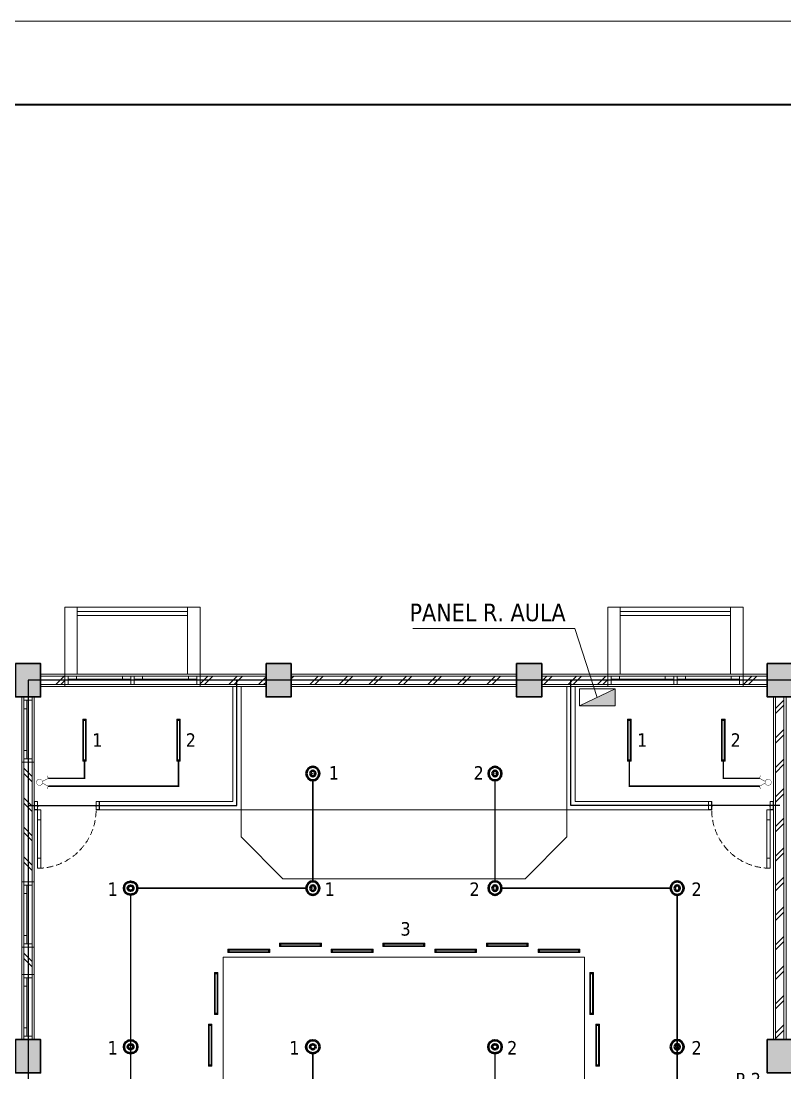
# Model space of a CAD drawing. Header units: millimetres. Extents: x -17012 to 17775, y -5570 to 5430.
# Drawn here: x -15306 to -13477, y 2912 to 5430 of the extents above; entities that cross this region are included whole.
import ezdxf
from ezdxf.enums import TextEntityAlignment as Align

# ---------------------------------------------------------------- set-up
doc = ezdxf.new("R2010")
doc.units = ezdxf.units.MM
doc.linetypes.add('DASHED2', pattern=[0.375, 0.25, -0.125])
doc.linetypes.add('HIDDEN', pattern=[0.375, 0.25, -0.125])
for name, color, linetype, lineweight in [('ars', 11, 'Continuous', 5), ('dinding', 5, 'Continuous', 15), ('GRS KOP', 1, 'Continuous', 35), ('HACH', 252, 'Continuous', 0), ('kabel', 1, 'Continuous', 50), ('KOLOM', 1, 'Continuous', 30), ('kop', 7, 'Continuous', 20), ('kus', 63, 'Continuous', 15), ('LAMPU-LISTRIK', 22, 'Continuous', 0), ('lan', 7, 'Continuous', 15), ('Notasi', 2, 'Continuous', 20), ('PARTISI', 190, 'Continuous', 9), ('sol kol', 8, 'Continuous', 0), ('tem', 5, 'Continuous', 20)]:
    doc.layers.add(name, color=color, linetype=linetype, lineweight=lineweight)
doc.layers.add('as', color=1, linetype='Continuous', plot=False)
doc.layers.add('D1', color=1, linetype='Continuous')
doc.layers.add('potongan', color=210, linetype='Continuous')
doc.styles.add('BARU', font='complex.shx')
doc.styles.get("Standard").update_dxf_attribs({"font": 'arial.ttf'})
doc.styles.add('tahoma', font='tahoma.ttf')

# ---------------------------------------------------------------- blocks, each defined once
blk = doc.blocks.new('P 70')
at = {"linetype": 'HIDDEN', "ltscale": 0.3}
blk.add_lwpolyline([(-0.74, 0.1, -0.414214), (-0.04, 0.8, -1.303225)], format="xyb", dxfattribs=at)
for points in [[(-0.04, 0.8), (-0.08, 0.8), (-0.08, 0.68), (-0.04, 0.68)], [(-0.04, 0.68), (-0.08, 0.68), (-0.08, 0.22), (-0.04, 0.22)], [(-0.04, 0.1), (-0.08, 0.1), (-0.08, 0.22), (-0.04, 0.22)], [(-0.735, 0.06), (-0.74, 0.06), (-0.74, 0.061), (-0.74, 0.1), (-0.78, 0.1), (-0.78, 0), (-0.74, 0), (-0.74, 0.056), (-0.735, 0.058)], [(-0.742, 0.002), (-0.778, 0.002), (-0.778, 0.098), (-0.742, 0.098)], [(-0.045, 0.06), (-0.04, 0.06), (-0.04, 0.061), (-0.04, 0.1), (0, 0.1), (0, 0), (-0.04, 0), (-0.04, 0.056), (-0.045, 0.058)], [(-0.038, 0.002), (-0.002, 0.002), (-0.002, 0.098), (-0.038, 0.098)]]:
    blk.add_lwpolyline(points, close=True)
blk = doc.blocks.new('K1')
at = {"layer": 'KOLOM'}
blk.add_lwpolyline([(0.2, 0.15), (-0.2, 0.15), (-0.2, -0.15), (0.2, -0.15), (0.2, 0.15)], dxfattribs=at)
blk = doc.blocks.new('RVG2E')
at = {"layer": 'LAMPU-LISTRIK', "color": 60, "ltscale": 2}
for p, q in [((916780.2, 336533.6), (916780.2, 336525.3)), ((916780.2, 336533.6), (916781.4, 336533.6)), ((916781.4, 336525.3), (916780.2, 336525.3)), ((916781.4, 336533.6), (916781.4, 336525.3)), ((916782.6, 336530.8), (916781.4, 336530.8)), ((916782.6, 336530.5), (916781.4, 336530.5)), ((916782.6, 336528.8), (916781.4, 336528.8)), ((916782.6, 336528.5), (916781.4, 336528.5)), ((916782.6, 336531.2), (916782.6, 336528.1)), ((916783.2, 336531.9), (916877.4, 336531.9)), ((916783.2, 336527.4), (916877.4, 336527.4)), ((916783.4, 336531.9), (916783.4, 336527.4)), ((916877.3, 336531.9), (916877.3, 336527.4)), ((916878.1, 336531.2), (916878.1, 336528.1)), ((916878.1, 336530.8), (916879.3, 336530.8)), ((916878.1, 336530.5), (916879.3, 336530.5)), ((916878.1, 336528.8), (916879.3, 336528.8)), ((916878.1, 336528.5), (916879.3, 336528.5)), ((916879.3, 336533.6), (916879.3, 336525.3)), ((916880.4, 336533.6), (916879.3, 336533.6)), ((916879.3, 336525.3), (916880.4, 336525.3)), ((916880.4, 336533.6), (916880.4, 336525.3))]:
    blk.add_line(p, q, dxfattribs=at)
at = {"layer": 'LAMPU-LISTRIK', "color": 60}
for p, q in [((916879.3, 336533.6), (916781.4, 336533.6)), ((916879.3, 336525.3), (916781.4, 336525.3))]:
    blk.add_line(p, q, dxfattribs=at)
at = {"layer": 'LAMPU-LISTRIK', "color": 60, "ltscale": 2}
for centre, major_axis, start_param, end_param in [((916783.2, 336531.2), (-0.479, 0.479), -0.785398, 0.785398), ((916783.2, 336528.1), (-0.479, 0.479), 0.785398, 2.356194), ((916877.4, 336531.2), (0.479, 0.479), 5.497787, 7.068583), ((916877.4, 336528.1), (0.479, 0.479), 3.926991, 5.497787)]:
    blk.add_ellipse(centre, major_axis=major_axis, ratio=1, start_param=start_param, end_param=end_param, dxfattribs=at)
blk = doc.blocks.new('RV2')
at = {"layer": 'kabel', "color": 2, "linetype": 'Continuous'}
for radius in [15.9, 6.34]:
    blk.add_circle((936836.5, 350587.4), radius, dxfattribs=at)
blk = doc.blocks.new('GEH')
at = {"layer": 'D1', "color": 60, "const_width": 8.16}
for points in [[(2070636, -300082), (2070659, -299965)], [(2070659, -299965), (2070712, -299965)]]:
    blk.add_lwpolyline(points, dxfattribs=at)
at = {"layer": 'D1', "color": 60, "const_width": 6.12}
for points in [[(2070579, -300138, -0.991808), (2070694, -300139)], [(2070579, -300139, 0.991808), (2070694, -300138)]]:
    blk.add_lwpolyline(points, format="xyb", dxfattribs=at)
blk = doc.blocks.new('kop')
at = {"layer": 'GRS KOP'}
blk.add_lwpolyline([(1, 54), (83, 54), (83, 1), (1, 1)], close=True, dxfattribs=at)
at = {"layer": 'kop', "color": 7}
blk.add_line((84, 55), (0, 55), dxfattribs=at)
at = {"layer": 'kop', "style": 'BARU', "flags": 4}
for p, height in [((73.8, 5.4), 0.35), ((80.303, 5.382), 0.25), ((73.8, 4.9), 0.35), ((80.303, 4.882), 0.25), ((73.8, 4.4), 0.35), ((80.303, 4.382), 0.25)]:
    blk.add_attdef('-', p, '', height=height, dxfattribs=at)
at = {"layer": 'kop', "flags": 4}
for tag, p in [('AR-00', (78.057, 2.648)), ('00', (81.238, 2.647))]:
    blk.add_attdef(tag, text='', height=0.35, dxfattribs=at).set_placement(p, align=Align.MIDDLE)

msp = doc.modelspace()

# ---------------------------------------------------------------- hatches: boundary and pattern name
at = {"layer": 'ars'}
h = msp.add_hatch(dxfattribs=at)
h.set_pattern_fill('TEMBOK', color=256, scale=50)
h.set_pattern_definition([(45, (-15767.706, 2236.834), (-35.3553, 35.3553), []), (45, (-15755.206, 2236.834), (-35.3553, 35.3553), [])])
h.paths.add_polyline_path([(-15259.7, 3861.8), (-15201.7, 3861.8), (-15201.7, 3841.8), (-15259.7, 3841.8)])
h = msp.add_hatch(dxfattribs=at)
h.set_pattern_fill('TEMBOK', color=256, scale=50)
h.set_pattern_definition([(45, (-15423.706, 2236.834), (-35.3553, 35.3553), []), (45, (-15411.206, 2236.834), (-35.3553, 35.3553), [])])
h.paths.add_polyline_path([(-14877.7, 3861.8), (-14719.7, 3861.8), (-14719.7, 3841.8), (-14877.7, 3841.8)])
h = msp.add_hatch(dxfattribs=at)
h.set_pattern_fill('TEMBOK', color=256, scale=50)
h.set_pattern_definition([(45, (-13089.706, 1336.834), (-35.3553, 35.3553), []), (45, (-13077.206, 1336.834), (-35.3553, 35.3553), [])])
h.paths.add_polyline_path([(-14119.7, 3861.8), (-14659.7, 3861.8), (-14659.7, 3841.8), (-14119.7, 3841.8)])
h = msp.add_hatch(dxfattribs=at)
h.set_pattern_fill('TEMBOK', color=256, scale=50)
h.set_pattern_definition([(45, (-14611.706, 2236.834), (-35.3553, 35.3553), []), (45, (-14599.206, 2236.834), (-35.3553, 35.3553), [])])
h.paths.add_polyline_path([(-14059.7, 3861.8), (-13901.7, 3861.8), (-13901.7, 3841.8), (-14059.7, 3841.8)])
h = msp.add_hatch(dxfattribs=at)
h.set_pattern_fill('TEMBOK', color=256, scale=50)
h.set_pattern_definition([(45, (-14191.706, 2236.834), (-35.3553, 35.3553), []), (45, (-14179.206, 2236.834), (-35.3553, 35.3553), [])])
h.paths.add_polyline_path([(-13577.7, 3861.8), (-13519.7, 3861.8), (-13519.7, 3841.8), (-13577.7, 3841.8)])
h = msp.add_hatch(dxfattribs=at)
h.set_pattern_fill('TEMBOK', color=256, scale=50)
h.set_pattern_definition([(45, (-13189.706, 1336.834), (-35.3553, 35.3553), []), (45, (-13177.206, 1336.834), (-35.3553, 35.3553), [])])
h.paths.add_polyline_path([(-13479.7, 2991.8), (-13479.7, 3811.8), (-13499.7, 3811.8), (-13499.7, 2991.8)])
h = msp.add_hatch(dxfattribs=at)
h.set_pattern_fill('TEMBOK', color=256, scale=50, angle=-90)
h.set_pattern_definition([(315, (-15604.706, 4511.834), (35.3553, 35.3553), []), (315, (-15604.706, 4499.334), (35.3553, 35.3553), [])])
h.paths.add_polyline_path([(-15279.7, 3369.2), (-15279.7, 3655.8), (-15299.7, 3655.8), (-15299.7, 3369.2)])
h = msp.add_hatch(dxfattribs=at)
h.set_pattern_fill('TEMBOK', color=256, scale=50, angle=-90)
h.set_pattern_definition([(315, (-15604.706, 4069.167), (35.3553, 35.3553), []), (315, (-15604.706, 4056.667), (35.3553, 35.3553), [])])
h.paths.add_polyline_path([(-15279.7, 3147.8), (-15279.7, 3213.2), (-15299.7, 3213.2), (-15299.7, 3147.8)])
at = {"layer": 'kop'}
msp.add_hatch(color=4, dxfattribs=at).paths.add_polyline_path([(-13884.2, 3831), (-13969, 3790.6), (-13884.2, 3790.6)])
at = {"layer": 'sol kol'}
for points in [[(-15319.7, 3891.8), (-15319.7, 3811.8), (-15259.7, 3811.8), (-15259.7, 3891.8)], [(-14719.7, 3891.8), (-14719.7, 3811.8), (-14659.7, 3811.8), (-14659.7, 3891.8)], [(-14119.7, 3891.8), (-14119.7, 3811.8), (-14059.7, 3811.8), (-14059.7, 3891.8)], [(-13519.7, 3891.8), (-13519.7, 3811.8), (-13459.7, 3811.8), (-13459.7, 3891.8)], [(-15319.7, 2991.8), (-15319.7, 2911.8), (-15259.7, 2911.8), (-15259.7, 2991.8)], [(-13519.7, 2991.8), (-13519.7, 2911.8), (-13459.7, 2911.8), (-13459.7, 2991.8)]]:
    msp.add_hatch(color=256, dxfattribs=at).paths.add_polyline_path(points)

# ---------------------------------------------------------------- linework, layer by layer
at = {"layer": 'ars'}
for points in [[(-14907.7, 4016.8), (-15171.7, 4016.8)], [(-14907.7, 4006.8), (-15171.7, 4006.8)], [(-13607.7, 4016.8), (-13871.7, 4016.8)], [(-13607.7, 4006.8), (-13871.7, 4006.8)]]:
    msp.add_lwpolyline(points, dxfattribs=at)
for points in [[(-15259.7, 3861.8), (-15201.7, 3861.8), (-15201.7, 3841.8), (-15259.7, 3841.8)], [(-14877.7, 3861.8), (-14719.7, 3861.8), (-14719.7, 3841.8), (-14877.7, 3841.8)], [(-14119.7, 3861.8), (-14659.7, 3861.8), (-14659.7, 3841.8), (-14119.7, 3841.8)], [(-14059.7, 3861.8), (-13901.7, 3861.8), (-13901.7, 3841.8), (-14059.7, 3841.8)], [(-13577.7, 3861.8), (-13519.7, 3861.8), (-13519.7, 3841.8), (-13577.7, 3841.8)], [(-13479.7, 2991.8), (-13479.7, 3811.8), (-13499.7, 3811.8), (-13499.7, 2991.8)], [(-15279.7, 3369.2), (-15279.7, 3655.8), (-15299.7, 3655.8), (-15299.7, 3369.2)], [(-15279.7, 3147.8), (-15279.7, 3213.2), (-15299.7, 3213.2), (-15299.7, 3147.8)]]:
    msp.add_lwpolyline(points, close=True, dxfattribs=at)
at = {"layer": 'as'}
for p, q in [((-14789.7, 3551.8), (-14789.7, 3851.8)), ((-13989.7, 3551.8), (-13989.7, 3851.8)), ((-15289.7, 3551.8), (-14789.7, 3551.8)), ((-13489.7, 3551.8), (-13989.7, 3551.8))]:
    msp.add_line(p, q, dxfattribs=at)
for points in [[(-13489.7, 3851.8), (-15289.7, 3851.8)], [(-15289.7, 3851.8), (-15289.7, 1651.8)], [(-12689.7, 3851.8), (-13489.7, 3851.8)]]:
    msp.add_lwpolyline(points, dxfattribs=at)
at = {"layer": 'dinding'}
for points in [[(-15259.7, 3866.8), (-15201.7, 3866.8), (-15201.7, 3836.8), (-15259.7, 3836.8)], [(-14877.7, 3866.8), (-14719.7, 3866.8), (-14719.7, 3836.8), (-14877.7, 3836.8)], [(-14119.7, 3866.8), (-14659.7, 3866.8), (-14659.7, 3836.8), (-14119.7, 3836.8)], [(-14059.7, 3866.8), (-13901.7, 3866.8), (-13901.7, 3836.8), (-14059.7, 3836.8)], [(-13577.7, 3866.8), (-13519.7, 3866.8), (-13519.7, 3836.8), (-13577.7, 3836.8)], [(-13474.7, 2991.8), (-13474.7, 3811.8), (-13504.7, 3811.8), (-13504.7, 2991.8)], [(-15274.7, 3369.2), (-15274.7, 3655.8), (-15304.7, 3655.8), (-15304.7, 3369.2)], [(-15274.7, 3147.8), (-15274.7, 3213.2), (-15304.7, 3213.2), (-15304.7, 3147.8)]]:
    msp.add_lwpolyline(points, close=True, dxfattribs=at)
at = {"layer": 'HACH', "color": 6, "linetype": 'DASHED2', "ltscale": 90, "const_width": 3.5}
for points in [[(-15154.6, 3658.2), (-15154.6, 3617), (-15241.4, 3617)], [(-15241.4, 3598.3), (-14929.5, 3598.3), (-14929.5, 3658.2)], [(-13538, 3598.3), (-13850, 3598.3), (-13850, 3658.2)], [(-13624.8, 3658.2), (-13624.8, 3617), (-13538, 3617)], [(-14607.8, 3612.6), (-14607.8, 3370.1)], [(-14171.6, 3612.6), (-14171.6, 3370.1)], [(-14623.7, 3354.2), (-15028.1, 3354.2)], [(-14155.7, 3354.2), (-13751.3, 3354.2)], [(-15044, 3338.3), (-15044, 1851.3)], [(-13735.4, 3338.3), (-13735.4, 2231)], [(-14607.8, 2958.6), (-14607.8, 2044.8), (-13616, 2044.8), (-13616, 1870.1), (-13533.5, 1870.1)]]:
    msp.add_lwpolyline(points, dxfattribs=at)
msp.add_lwpolyline([(-14171.6, 2958.6), (-14171.6, 2087.9), (-13595.5, 2087.9), (-13595.5, 1890.5, 0.414214), (-13594.5, 1889.5), (-13533.5, 1889.5)], format="xyb", dxfattribs=at)
at = {"layer": 'kop', "color": 7}
msp.add_line((-212.5, 5429.8), (-17012.5, 5429.8), dxfattribs=at)
at = {"layer": 'kop', "color": 4}
msp.add_line((-13884.2, 3831), (-13969, 3790.6), dxfattribs=at)
msp.add_lwpolyline([(-13969, 3831), (-13884.2, 3831), (-13884.2, 3790.6), (-13969, 3790.6)], close=True, dxfattribs=at)
at = {"layer": 'kus'}
for p, q in [((-15193.7, 3861.8), (-15043.7, 3861.8)), ((-15193.7, 3854.8), (-15043.7, 3854.8)), ((-15173.7, 3854.8), (-15173.7, 3861.8)), ((-15063.7, 3854.8), (-15063.7, 3861.8)), ((-15035.7, 3861.8), (-14885.7, 3861.8)), ((-15035.7, 3854.8), (-14885.7, 3854.8)), ((-15015.7, 3854.8), (-15015.7, 3861.8)), ((-14905.7, 3854.8), (-14905.7, 3861.8)), ((-13893.7, 3861.8), (-13743.7, 3861.8)), ((-13893.7, 3854.8), (-13743.7, 3854.8)), ((-13873.7, 3854.8), (-13873.7, 3861.8)), ((-13763.7, 3854.8), (-13763.7, 3861.8)), ((-13735.7, 3861.8), (-13585.7, 3861.8)), ((-13735.7, 3854.8), (-13585.7, 3854.8)), ((-13715.7, 3854.8), (-13715.7, 3861.8)), ((-13605.7, 3854.8), (-13605.7, 3861.8)), ((-15193.7, 3841.8), (-15043.7, 3841.8)), ((-15035.7, 3841.8), (-14885.7, 3841.8)), ((-13893.7, 3841.8), (-13743.7, 3841.8)), ((-13735.7, 3841.8), (-13585.7, 3841.8)), ((-15299.7, 3663.8), (-15299.7, 3803.8)), ((-15292.7, 3663.8), (-15292.7, 3803.8)), ((-15279.7, 3663.8), (-15279.7, 3803.8)), ((-15292.7, 3783.8), (-15299.7, 3783.8)), ((-15292.7, 3683.8), (-15299.7, 3683.8)), ((-15299.7, 3221.2), (-15299.7, 3361.2)), ((-15292.7, 3221.2), (-15292.7, 3361.2)), ((-15279.7, 3221.2), (-15279.7, 3361.2)), ((-15292.7, 3341.2), (-15299.7, 3341.2)), ((-15292.7, 3241.2), (-15299.7, 3241.2)), ((-15299.7, 2999.8), (-15299.7, 3139.8)), ((-15292.7, 2999.8), (-15292.7, 3139.8)), ((-15279.7, 2999.8), (-15279.7, 3139.8)), ((-15292.7, 3119.8), (-15299.7, 3119.8)), ((-15292.7, 3019.8), (-15299.7, 3019.8))]:
    msp.add_line(p, q, dxfattribs=at)
for points in [[(-15201.7, 3861.8), (-15193.7, 3861.8), (-15193.7, 3841.8), (-15201.7, 3841.8)], [(-15043.7, 3861.8), (-15035.7, 3861.8), (-15035.7, 3841.8), (-15043.7, 3841.8)], [(-14885.7, 3861.8), (-14877.7, 3861.8), (-14877.7, 3841.8), (-14885.7, 3841.8)], [(-13901.7, 3861.8), (-13893.7, 3861.8), (-13893.7, 3841.8), (-13901.7, 3841.8)], [(-13743.7, 3861.8), (-13735.7, 3861.8), (-13735.7, 3841.8), (-13743.7, 3841.8)], [(-13585.7, 3861.8), (-13577.7, 3861.8), (-13577.7, 3841.8), (-13585.7, 3841.8)], [(-15299.7, 3803.8), (-15299.7, 3811.8), (-15279.7, 3811.8), (-15279.7, 3803.8)], [(-15299.7, 3655.8), (-15299.7, 3663.8), (-15279.7, 3663.8), (-15279.7, 3655.8)], [(-15299.7, 3361.2), (-15299.7, 3369.2), (-15279.7, 3369.2), (-15279.7, 3361.2)], [(-15299.7, 3213.2), (-15299.7, 3221.2), (-15279.7, 3221.2), (-15279.7, 3213.2)], [(-15299.7, 3139.8), (-15299.7, 3147.8), (-15279.7, 3147.8), (-15279.7, 3139.8)], [(-15299.7, 2991.8), (-15299.7, 2999.8), (-15279.7, 2999.8), (-15279.7, 2991.8)]]:
    msp.add_lwpolyline(points, close=True, dxfattribs=at)
at = {"layer": 'lan'}
for p, q in [((-15201.7, 3866.8), (-15201.7, 4026.8)), ((-15171.7, 3866.8), (-15171.7, 4026.8)), ((-14907.7, 3866.8), (-14907.7, 4026.8)), ((-14877.7, 3866.8), (-14877.7, 4026.8)), ((-13901.7, 3866.8), (-13901.7, 4026.8)), ((-13871.7, 3866.8), (-13871.7, 4026.8)), ((-13607.7, 3866.8), (-13607.7, 4026.8)), ((-13577.7, 3866.8), (-13577.7, 4026.8)), ((-13980.7, 3975.6), (-14368.3, 3975.6)), ((-13926.6, 3810.8), (-13980.7, 3975.6)), ((-14779.7, 3541.8), (-13999.7, 3541.8)), ((-13957.2, 3189.3), (-14822.2, 3189.3))]:
    msp.add_line(p, q, dxfattribs=at)
for points in [[(-14877.7, 4026.8), (-15201.7, 4026.8)], [(-13577.7, 4026.8), (-13901.7, 4026.8)]]:
    msp.add_lwpolyline(points, dxfattribs=at)
for points in [[(-15201.7, 3866.8), (-14877.7, 3866.8), (-14877.7, 3836.8), (-15201.7, 3836.8)], [(-13901.7, 3866.8), (-13577.7, 3866.8), (-13577.7, 3836.8), (-13901.7, 3836.8)], [(-15304.7, 3655.8), (-15304.7, 3811.8), (-15274.7, 3811.8), (-15274.7, 3655.8)], [(-15304.7, 3213.2), (-15304.7, 3369.2), (-15274.7, 3369.2), (-15274.7, 3213.2)], [(-15304.7, 2991.8), (-15304.7, 3147.8), (-15274.7, 3147.8), (-15274.7, 2991.8)]]:
    msp.add_lwpolyline(points, close=True, dxfattribs=at)
at = {"layer": 'lan', "color": 2}
msp.add_lwpolyline([(-14822.2, 2024.3), (-14822.2, 3189.3), (-13957.2, 3189.3), (-13957.2, 2024.3)], close=True, dxfattribs=at)
at = {"layer": 'lan'}
for p in [(-14607.8, 3628.5), (-14171.6, 3628.5), (-14607.8, 3354.2), (-14171.6, 3354.2)]:
    msp.add_point(p, dxfattribs=at)
at = {"layer": 'PARTISI'}
for points in [[(-14779.7, 3836.8), (-14779.7, 3541.8), (-15118.7, 3541.8), (-15118.7, 3561.8), (-14799.7, 3561.8), (-14799.7, 3836.8)], [(-13999.7, 3836.8), (-13999.7, 3541.8), (-13660.7, 3541.8), (-13660.7, 3561.8), (-13979.7, 3561.8), (-13979.7, 3836.8)]]:
    msp.add_lwpolyline(points, dxfattribs=at)
at = {"layer": 'tem'}
for p, q in [((-14779.7, 3476.8), (-14779.7, 3541.8)), ((-13999.7, 3541.8), (-13999.7, 3476.8)), ((-14779.7, 3476.8), (-14679.7, 3376.8)), ((-14099.7, 3376.8), (-13999.7, 3476.8)), ((-14099.7, 3376.8), (-14679.7, 3376.8))]:
    msp.add_line(p, q, dxfattribs=at)

# ---------------------------------------------------------------- block references
at = {"layer": 'D1', "yscale": 0.1299999998882413, "zscale": 0.13}
for p, xscale, rotation in [((100377.4, -242581.9), -0.1300000000543259, 286.9126866290295), ((100684.4, 249652.7), 0.1300000000529977, 253.0158337623336), ((-129156.8, -242581.9), 0.1300000000543259, 73.08731337097052), ((-129463.9, 249652.7), -0.1300000000547374, 106.9841662374322)]:
    msp.add_blockref('GEH', p, dxfattribs=dict(at, xscale=xscale, rotation=rotation))
at = {"layer": 'KOLOM', "xscale": 200, "yscale": 200, "zscale": 200, "rotation": 90}
for p in [(-15289.7, 3851.8), (-14689.7, 3851.8), (-14089.7, 3851.8), (-13489.7, 3851.8), (-15289.7, 2951.8), (-13489.7, 2951.8)]:
    msp.add_blockref('K1', p, dxfattribs=at)
at = {"layer": 'kop', "xscale": 200, "yscale": 200, "zscale": 200}
msp.add_blockref('kop', (-17012.5, -5570.2), dxfattribs=at)
at = {"layer": 'kus', "yscale": 200, "zscale": 200, "rotation": 180}
for p, xscale in [((-15274.7, 3561.8), 200), ((-13504.7, 3561.8), -200)]:
    msp.add_blockref('P 70', p, dxfattribs=dict(at, xscale=xscale))
at = {"layer": 'potongan', "xscale": -1}
for name, p, rotation in [('RVG2E', (-351684.1, -913122.1), 270), ('RVG2E', (-351458.9, -913122.1), 270), ('RV2', (-951444.3, 354215.9), 180), ('RV2', (-951008.1, 354215.9), 180), ('RV2', (-951444.3, 353941.7), 180), ('RV2', (-951008.1, 353941.7), 180), ('RVG2E', (-931467.6, 339747.8), 180), ('RVG2E', (-931096.2, 339733.4), 180), ('RVG2E', (-930972.4, 339747.8), 180), ('RVG2E', (322589.4, 919932.4), 90), ('RVG2E', (-351383.2, -913852.1), 270)]:
    msp.add_blockref(name, p, dxfattribs=dict(at, rotation=rotation))
at = {"layer": 'potongan'}
for p, rotation in [((322679.5, -913122.1), 90), ((322904.6, -913122.1), 90), ((902069.2, 339733.4), 180), ((902316.8, 339733.4), 180), ((902440.6, 339747.8), 180), ((902812, 339733.4), 180), ((-351368.8, 919932.4), 270), ((322603.8, -913852.1), 90)]:
    msp.add_blockref('RVG2E', p, dxfattribs=dict(at, rotation=rotation))
for p in [(-951880.5, -347233.2), (-951880.5, -347612.9), (-951444.3, -347612.9), (-951008.1, -347612.9)]:
    msp.add_blockref('RV2', p, dxfattribs=at)
at = {"layer": 'potongan', "xscale": -1}
for p in [(923101.1, -347233.2), (923101.1, -347612.9)]:
    msp.add_blockref('RV2', p, dxfattribs=at)

# ---------------------------------------------------------------- texts
at = {"layer": 'Notasi', "color": 3, "style": 'tahoma'}
for s, height, p in [('PANEL R. AULA', 42.096, (-14376.3, 3993.2)), ('1', 32.2, (-15135.8, 3692.6)), ('2', 32.2, (-14912, 3692.6)), ('1', 32.2, (-13831.2, 3692.6)), ('2', 32.2, (-13607.3, 3692.6)), ('1', 32.2, (-14569.6, 3614)), ('2', 32.2, (-14222.7, 3614)), ('1', 32.2, (-15099, 3335.7)), ('1', 32.2, (-14579.4, 3335.7)), ('2', 32.2, (-14232.5, 3335.7)), ('2', 32.2, (-13700.8, 3335.7)), ('3', 32.2, (-14397.7, 3240.6)), ('1', 32.2, (-15099, 2956)), ('1', 32.2, (-14663.8, 2956)), ('2', 32.2, (-14142.5, 2956)), ('2', 32.2, (-13700.8, 2956)), ('P-2', 32.24, (-13595.8, 2879.9))]:
    msp.add_text(s, height=height, dxfattribs=at).set_placement(p)

doc.saveas('drawing.dxf')
